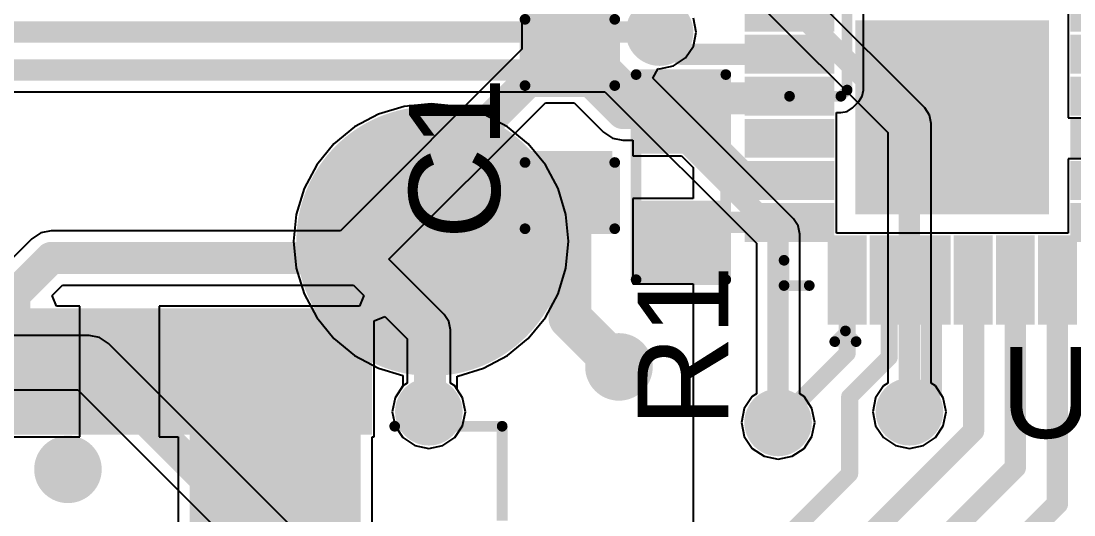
# Model space of a CAD drawing. Header units: millimetres. Extents: x -3 to 5381, y -54 to 5355.
# Drawn here: x 22.66 to 35.18, y -17.56 to -11.69 of the extents above; entities that cross this region are included whole.
import ezdxf

# ---------------------------------------------------------------- set-up
doc = ezdxf.new("R2010")
doc.units = ezdxf.units.MM
for name, color, linetype in [('BottomLayer', 5, 'Continuous'), ('BottomPaste', 16, 'Continuous'), ('BottomSolder', 6, 'Continuous'), ('TopLayer', 1, 'Continuous'), ('TopOverlay', 2, 'Continuous'), ('TopPaste', 8, 'Continuous'), ('TopSolder', 216, 'Continuous'), ('ViaHoleLayer', 16, 'Continuous')]:
    doc.layers.add(name, color=color, linetype=linetype)
doc.styles.add('Arial', font='arial.ttf', dxfattribs={"height": 0.2})

# ---------------------------------------------------------------- blocks, each defined once
blk = doc.blocks.new('3MM_SMD_PAD_B_4')
at = {"layer": 'BottomLayer'}
h = blk.add_hatch(color=5, dxfattribs=at)
edge = h.paths.add_edge_path()
edge.add_arc((0, 0), 1.49999954, 0, 360)
at = {"layer": 'BottomPaste'}
h = blk.add_hatch(color=16, dxfattribs=at)
edge = h.paths.add_edge_path()
edge.add_arc((0, 0), 1.49999954, 0, 360)
at = {"layer": 'BottomSolder'}
h = blk.add_hatch(color=6, dxfattribs=at)
edge = h.paths.add_edge_path()
edge.add_arc((0, 0), 1.60159954, 0, 360)
blk = doc.blocks.new('QFN_24_EP_4_4__13')
at = {"layer": 'TopLayer'}
for points in [[(-1.37999978, 2.36500289), (-1.1200003, 2.36500289), (-1.1200003, 1.50500207), (-1.37999978, 1.50500207)], [(-0.88000078, 2.36500289), (-0.6200013, 2.36500289), (-0.6200013, 1.50500207), (-0.88000078, 1.50500207)], [(-0.37999924, 2.36500289), (-0.11999976, 2.36500289), (-0.11999976, 1.50500207), (-0.37999924, 1.50500207)], [(0.11999976, 2.36500289), (0.37999924, 2.36500289), (0.37999924, 1.50500207), (0.11999976, 1.50500207)], [(0.6200013, 2.36500289), (0.88000078, 2.36500289), (0.88000078, 1.50500207), (0.6200013, 1.50500207)], [(1.1200003, 2.36500289), (1.37999978, 2.36500289), (1.37999978, 1.50500207), (1.1200003, 1.50500207)], [(-2.36500035, 1.38000232), (-1.50499953, 1.38000232), (-1.50499953, 1.12000284), (-2.36500035, 1.12000284)], [(1.50499953, 1.38000232), (2.36500035, 1.38000232), (2.36500035, 1.12000284), (1.50499953, 1.12000284)], [(-1.05000044, 1.05000298), (1.05000044, 1.05000298), (1.05000044, -1.0499979), (-1.05000044, -1.0499979)], [(-2.36500035, 0.8800033199999999), (-1.50499953, 0.8800033199999999), (-1.50499953, 0.62000384), (-2.36500035, 0.62000384)], [(1.50499953, 0.8800033199999999), (2.36500035, 0.8800033199999999), (2.36500035, 0.62000384), (1.50499953, 0.62000384)], [(-2.36500035, 0.38000178), (-1.50499953, 0.38000178), (-1.50499953, 0.1200023), (-2.36500035, 0.1200023)], [(1.50499953, 0.38000178), (2.36500035, 0.38000178), (2.36500035, 0.1200023), (1.50499953, 0.1200023)], [(-2.36500035, -0.11999722), (-1.50499953, -0.11999722), (-1.50499953, -0.3799967), (-2.36500035, -0.3799967)], [(1.50499953, -0.11999722), (2.36500035, -0.11999722), (2.36500035, -0.3799967), (1.50499953, -0.3799967)], [(-2.36500035, -0.61999876), (-1.50499953, -0.61999876), (-1.50499953, -0.8799982399999999), (-2.36500035, -0.8799982399999999)], [(1.50499953, -0.61999876), (2.36500035, -0.61999876), (2.36500035, -0.8799982399999999), (1.50499953, -0.8799982399999999)], [(-2.36500035, -1.11999776), (-1.50499953, -1.11999776), (-1.50499953, -1.37999724), (-2.36500035, -1.37999724)], [(1.50499953, -1.11999776), (2.36500035, -1.11999776), (2.36500035, -1.37999724), (1.50499953, -1.37999724)], [(-1.37999978, -1.50499699), (-1.1200003, -1.50499699), (-1.1200003, -2.36499781), (-1.37999978, -2.36499781)], [(-0.88000078, -1.50499699), (-0.6200013, -1.50499699), (-0.6200013, -2.36499781), (-0.88000078, -2.36499781)], [(-0.37999924, -1.50499699), (-0.11999976, -1.50499699), (-0.11999976, -2.36499781), (-0.37999924, -2.36499781)], [(0.11999976, -1.50499699), (0.37999924, -1.50499699), (0.37999924, -2.36499781), (0.11999976, -2.36499781)], [(0.6200013, -1.50499699), (0.88000078, -1.50499699), (0.88000078, -2.36499781), (0.6200013, -2.36499781)], [(1.1200003, -1.50499699), (1.37999978, -1.50499699), (1.37999978, -2.36499781), (1.1200003, -2.36499781)]]:
    blk.add_hatch(color=1, dxfattribs=at).paths.add_polyline_path(points)
at = {"layer": 'TopPaste'}
for points in [[(-1.37999978, 2.36500289), (-1.1200003, 2.36500289), (-1.1200003, 1.50500207), (-1.37999978, 1.50500207)], [(-0.88000078, 2.36500289), (-0.6200013, 2.36500289), (-0.6200013, 1.50500207), (-0.88000078, 1.50500207)], [(-0.37999924, 2.36500289), (-0.11999976, 2.36500289), (-0.11999976, 1.50500207), (-0.37999924, 1.50500207)], [(0.11999976, 2.36500289), (0.37999924, 2.36500289), (0.37999924, 1.50500207), (0.11999976, 1.50500207)], [(0.6200013, 2.36500289), (0.88000078, 2.36500289), (0.88000078, 1.50500207), (0.6200013, 1.50500207)], [(1.1200003, 2.36500289), (1.37999978, 2.36500289), (1.37999978, 1.50500207), (1.1200003, 1.50500207)], [(-2.36500035, 1.38000232), (-1.50499953, 1.38000232), (-1.50499953, 1.12000284), (-2.36500035, 1.12000284)], [(1.50499953, 1.38000232), (2.36500035, 1.38000232), (2.36500035, 1.12000284), (1.50499953, 1.12000284)], [(-2.36500035, 0.8800033199999999), (-1.50499953, 0.8800033199999999), (-1.50499953, 0.62000384), (-2.36500035, 0.62000384)], [(1.50499953, 0.8800033199999999), (2.36500035, 0.8800033199999999), (2.36500035, 0.62000384), (1.50499953, 0.62000384)], [(-0.6600012199999999, 0.6600037599999999), (0.6600012199999999, 0.6600037599999999), (0.6600012199999999, -0.65999868), (-0.6600012199999999, -0.65999868)], [(-2.36500035, 0.38000178), (-1.50499953, 0.38000178), (-1.50499953, 0.1200023), (-2.36500035, 0.1200023)], [(1.50499953, 0.38000178), (2.36500035, 0.38000178), (2.36500035, 0.1200023), (1.50499953, 0.1200023)], [(-2.36500035, -0.11999722), (-1.50499953, -0.11999722), (-1.50499953, -0.3799967), (-2.36500035, -0.3799967)], [(1.50499953, -0.11999722), (2.36500035, -0.11999722), (2.36500035, -0.3799967), (1.50499953, -0.3799967)], [(-2.36500035, -0.61999876), (-1.50499953, -0.61999876), (-1.50499953, -0.8799982399999999), (-2.36500035, -0.8799982399999999)], [(1.50499953, -0.61999876), (2.36500035, -0.61999876), (2.36500035, -0.8799982399999999), (1.50499953, -0.8799982399999999)], [(-2.36500035, -1.11999776), (-1.50499953, -1.11999776), (-1.50499953, -1.37999724), (-2.36500035, -1.37999724)], [(1.50499953, -1.11999776), (2.36500035, -1.11999776), (2.36500035, -1.37999724), (1.50499953, -1.37999724)], [(-1.37999978, -1.50499699), (-1.1200003, -1.50499699), (-1.1200003, -2.36499781), (-1.37999978, -2.36499781)], [(-0.88000078, -1.50499699), (-0.6200013, -1.50499699), (-0.6200013, -2.36499781), (-0.88000078, -2.36499781)], [(-0.37999924, -1.50499699), (-0.11999976, -1.50499699), (-0.11999976, -2.36499781), (-0.37999924, -2.36499781)], [(0.11999976, -1.50499699), (0.37999924, -1.50499699), (0.37999924, -2.36499781), (0.11999976, -2.36499781)], [(0.6200013, -1.50499699), (0.88000078, -1.50499699), (0.88000078, -2.36499781), (0.6200013, -2.36499781)], [(1.1200003, -1.50499699), (1.37999978, -1.50499699), (1.37999978, -2.36499781), (1.1200003, -2.36499781)]]:
    blk.add_hatch(color=8, dxfattribs=at).paths.add_polyline_path(points)
at = {"layer": 'TopSolder'}
for points in [[(-1.48159978, 2.46660289), (-1.0184003, 2.46660289), (-1.0184003, 1.40340207), (-1.48159978, 1.40340207)], [(-0.98160078, 2.46660289), (-0.5184013, 2.46660289), (-0.5184013, 1.40340207), (-0.98160078, 1.40340207)], [(-0.48159924, 2.46660289), (-0.01839976, 2.46660289), (-0.01839976, 1.40340207), (-0.48159924, 1.40340207)], [(0.01839976, 2.46660289), (0.48159924, 2.46660289), (0.48159924, 1.40340207), (0.01839976, 1.40340207)], [(0.5184013, 2.46660289), (0.98160078, 2.46660289), (0.98160078, 1.40340207), (0.5184013, 1.40340207)], [(1.0184003, 2.46660289), (1.48159978, 2.46660289), (1.48159978, 1.40340207), (1.0184003, 1.40340207)], [(-2.46660035, 1.48160232), (-1.40339953, 1.48160232), (-1.40339953, 1.01840284), (-2.46660035, 1.01840284)], [(1.40339953, 1.48160232), (2.46660035, 1.48160232), (2.46660035, 1.01840284), (1.40339953, 1.01840284)], [(-1.15160044, 1.15160298), (1.15160044, 1.15160298), (1.15160044, -1.1515979), (-1.15160044, -1.1515979)], [(-2.46660035, 0.98160332), (-1.40339953, 0.98160332), (-1.40339953, 0.51840384), (-2.46660035, 0.51840384)], [(1.40339953, 0.98160332), (2.46660035, 0.98160332), (2.46660035, 0.51840384), (1.40339953, 0.51840384)], [(-2.46660035, 0.48160178), (-1.40339953, 0.48160178), (-1.40339953, 0.0184023), (-2.46660035, 0.0184023)], [(1.40339953, 0.48160178), (2.46660035, 0.48160178), (2.46660035, 0.0184023), (1.40339953, 0.0184023)], [(-2.46660035, -0.01839722), (-1.40339953, -0.01839722), (-1.40339953, -0.4815967), (-2.46660035, -0.4815967)], [(1.40339953, -0.01839722), (2.46660035, -0.01839722), (2.46660035, -0.4815967), (1.40339953, -0.4815967)], [(-2.46660035, -0.51839876), (-1.40339953, -0.51839876), (-1.40339953, -0.98159824), (-2.46660035, -0.98159824)], [(1.40339953, -0.51839876), (2.46660035, -0.51839876), (2.46660035, -0.98159824), (1.40339953, -0.98159824)], [(-2.46660035, -1.01839776), (-1.40339953, -1.01839776), (-1.40339953, -1.48159724), (-2.46660035, -1.48159724)], [(1.40339953, -1.01839776), (2.46660035, -1.01839776), (2.46660035, -1.48159724), (1.40339953, -1.48159724)], [(-1.48159978, -1.40339699), (-1.0184003, -1.40339699), (-1.0184003, -2.46659781), (-1.48159978, -2.46659781)], [(-0.98160078, -1.40339699), (-0.5184013, -1.40339699), (-0.5184013, -2.46659781), (-0.98160078, -2.46659781)], [(-0.48159924, -1.40339699), (-0.01839976, -1.40339699), (-0.01839976, -2.46659781), (-0.48159924, -2.46659781)], [(0.01839976, -1.40339699), (0.48159924, -1.40339699), (0.48159924, -2.46659781), (0.01839976, -2.46659781)], [(0.5184013, -1.40339699), (0.98160078, -1.40339699), (0.98160078, -2.46659781), (0.5184013, -2.46659781)], [(1.0184003, -1.40339699), (1.48159978, -1.40339699), (1.48159978, -2.46659781), (1.0184003, -2.46659781)]]:
    blk.add_hatch(color=216, dxfattribs=at).paths.add_polyline_path(points)
at = {"layer": 'TopOverlay', "const_width": 0.127}
for points in [[(-2.00000108, 2.00000362), (-1.69999914, 2.00000362)], [(-2.00000108, 2.00000362), (-2.00000108, 1.70000168)], [(1.69999914, 2.00000362), (2.00000108, 2.00000362)], [(2.00000108, 2.00000362), (2.00000108, 1.70000168)], [(-2.667, 1.397), (-2.54, 1.27)], [(-2.667, 1.397), (-2.667, 1.143)], [(-2.54, 1.27), (-2.667, 1.143)], [(-2.00000108, -1.6999966), (-2.00000108, -1.99999854)], [(2.00000108, -1.6999966), (2.00000108, -1.99999854)], [(-2.00000108, -1.99999854), (-1.69999914, -1.99999854)], [(1.69999914, -1.99999854), (2.00000108, -1.99999854)]]:
    blk.add_lwpolyline(points, dxfattribs=at)
at = {"layer": 'TopOverlay', "const_width": 0.0635}
for points in [[(-2.03175108, 2.00000362, 1), (-1.96825108, 2.00000362, 1)], [(-2.03175108, 2.00000362, 1), (-1.96825108, 2.00000362, 1)], [(-1.73174914, 2.00000362, 1), (-1.66824914, 2.00000362, 1)], [(1.66824914, 2.00000362, 1), (1.73174914, 2.00000362, 1)], [(1.96825108, 2.00000362, 1), (2.03175108, 2.00000362, 1)], [(1.96825108, 2.00000362, 1), (2.03175108, 2.00000362, 1)], [(-2.03175108, 1.70000168, 1), (-1.96825108, 1.70000168, 1)], [(1.96825108, 1.70000168, 1), (2.03175108, 1.70000168, 1)], [(-2.69875, 1.397, 1), (-2.63525, 1.397, 1)], [(-2.69875, 1.397, 1), (-2.63525, 1.397, 1)], [(-2.57175, 1.27, 1), (-2.50825, 1.27, 1)], [(-2.57175, 1.27, 1), (-2.50825, 1.27, 1)], [(-2.69875, 1.143, 1), (-2.63525, 1.143, 1)], [(-2.69875, 1.143, 1), (-2.63525, 1.143, 1)], [(-2.03175108, -1.6999966, 1), (-1.96825108, -1.6999966, 1)], [(1.96825108, -1.6999966, 1), (2.03175108, -1.6999966, 1)], [(-2.03175108, -1.99999854, 1), (-1.96825108, -1.99999854, 1)], [(-2.03175108, -1.99999854, 1), (-1.96825108, -1.99999854, 1)], [(-1.73174914, -1.99999854, 1), (-1.66824914, -1.99999854, 1)], [(1.66824914, -1.99999854, 1), (1.73174914, -1.99999854, 1)], [(1.96825108, -1.99999854, 1), (2.03175108, -1.99999854, 1)], [(1.96825108, -1.99999854, 1), (2.03175108, -1.99999854, 1)]]:
    blk.add_lwpolyline(points, format="xyb", close=True, dxfattribs=at)
blk = doc.blocks.new('R___0603_26')
at = {"layer": 'TopLayer'}
for points in [[(-0.3809999999999999, 0.4445), (-0.3809999999999999, -0.4445), (-1.143, -0.4445), (-1.143, 0.4445)], [(1.143, 0.4445), (1.143, -0.4445), (0.3809999999999999, -0.4445), (0.3809999999999999, 0.4445)]]:
    blk.add_hatch(color=1, dxfattribs=at).paths.add_polyline_path(points)
at = {"layer": 'TopPaste'}
for points in [[(-0.3809999999999999, 0.4445), (-0.3809999999999999, -0.4445), (-1.143, -0.4445), (-1.143, 0.4445)], [(1.143, 0.4445), (1.143, -0.4445), (0.3809999999999999, -0.4445), (0.3809999999999999, 0.4445)]]:
    blk.add_hatch(color=8, dxfattribs=at).paths.add_polyline_path(points)
at = {"layer": 'TopSolder'}
for points in [[(-0.2794, 0.5460999999999999), (-0.2794, -0.5460999999999999), (-1.2446, -0.5460999999999999), (-1.2446, 0.5460999999999999)], [(1.2446, 0.5460999999999999), (1.2446, -0.5460999999999999), (0.2794, -0.5460999999999999), (0.2794, 0.5460999999999999)]]:
    blk.add_hatch(color=216, dxfattribs=at).paths.add_polyline_path(points)
at = {"layer": 'TopOverlay', "const_width": 0.127}
for points in [[(-1.2192, -0.5334), (-1.2192, 0.5334)], [(1.2192, 0.5334), (-1.2192, 0.5334)], [(1.2192, -0.5334), (1.2192, 0.5334)], [(1.2192, -0.5334), (-1.2192, -0.5334)]]:
    blk.add_lwpolyline(points, dxfattribs=at)
at = {"layer": 'TopOverlay', "const_width": 0.0635}
for points in [[(-1.25095, 0.5334, 1), (-1.18745, 0.5334, 1)], [(-1.25095, 0.5334, 1), (-1.18745, 0.5334, 1)], [(1.18745, 0.5334, 1), (1.25095, 0.5334, 1)], [(1.18745, 0.5334, 1), (1.25095, 0.5334, 1)], [(-1.25095, -0.5334, 1), (-1.18745, -0.5334, 1)], [(-1.25095, -0.5334, 1), (-1.18745, -0.5334, 1)], [(1.18745, -0.5334, 1), (1.25095, -0.5334, 1)], [(1.18745, -0.5334, 1), (1.25095, -0.5334, 1)]]:
    blk.add_lwpolyline(points, format="xyb", close=True, dxfattribs=at)
blk = doc.blocks.new('FH12_30S_0_5SH_55__49')
at = {"layer": 'TopLayer'}
for points in [[(3.10000142, 0.97500059), (3.10000142, 2.27500053), (3.40000082, 2.27500053), (3.40000082, 0.97500059)], [(3.60000042, 0.97500059), (3.60000042, 2.27500053), (3.89999982, 2.27500053), (3.89999982, 0.97500059)], [(4.099999420000001, 0.97500059), (4.099999420000001, 2.27500053), (4.39999882, 2.27500053), (4.39999882, 0.97500059)], [(4.60000096, 0.97500059), (4.60000096, 2.27500053), (4.90000036, 2.27500053), (4.90000036, 0.97500059)], [(5.09999996, 0.97500059), (5.09999996, 2.27500053), (5.39999936, 2.27500053), (5.39999936, 0.97500059)], [(5.600001499999999, 0.97500059), (5.600001499999999, 2.27500053), (5.900000899999999, 2.27500053), (5.900000899999999, 0.97500059)], [(6.100000499999999, 0.97500059), (6.100000499999999, 2.27500053), (6.399999899999999, 2.27500053), (6.399999899999999, 0.97500059)], [(6.599999499999999, 0.97500059), (6.599999499999999, 2.27500053), (6.899998899999999, 2.27500053), (6.899998899999999, 0.97500059)], [(7.10000104, 0.97500059), (7.10000104, 2.27500053), (7.400000439999999, 2.27500053), (7.400000439999999, 0.97500059)]]:
    blk.add_hatch(color=1, dxfattribs=at).paths.add_polyline_path(points)
at = {"layer": 'TopSolder'}
for points in [[(2.99840142, 0.87340059), (2.99840142, 2.37660053), (3.50160082, 2.37660053), (3.50160082, 0.87340059)], [(3.49840042, 0.87340059), (3.49840042, 2.37660053), (4.00159982, 2.37660053), (4.00159982, 0.87340059)], [(3.99839942, 0.87340059), (3.99839942, 2.37660053), (4.50159882, 2.37660053), (4.50159882, 0.87340059)], [(4.49840096, 0.87340059), (4.49840096, 2.37660053), (5.001600359999999, 2.37660053), (5.001600359999999, 0.87340059)], [(4.99839996, 0.87340059), (4.99839996, 2.37660053), (5.501599359999999, 2.37660053), (5.501599359999999, 0.87340059)], [(5.4984015, 0.87340059), (5.4984015, 2.37660053), (6.0016009, 2.37660053), (6.0016009, 0.87340059)], [(5.9984005, 0.87340059), (5.9984005, 2.37660053), (6.5015999, 2.37660053), (6.5015999, 0.87340059)], [(6.498399499999999, 0.87340059), (6.498399499999999, 2.37660053), (7.001598899999999, 2.37660053), (7.001598899999999, 0.87340059)], [(6.998401039999999, 0.87340059), (6.998401039999999, 2.37660053), (7.50160044, 2.37660053), (7.50160044, 0.87340059)]]:
    blk.add_hatch(color=216, dxfattribs=at).paths.add_polyline_path(points)
at = {"layer": 'TopOverlay', "const_width": 0.127}
for points in [[(7.772001219999999, 0.9749993199999999), (9.049999679999999, 0.9749993199999999)], [(9.049999679999999, -0.14799818), (9.049999679999999, 0.9749993199999999)]]:
    blk.add_lwpolyline(points, dxfattribs=at)
at = {"layer": 'TopOverlay', "const_width": 0.0635}
for points in [[(7.74025122, 0.9749993199999999, 1), (7.80375122, 0.9749993199999999, 1)], [(9.01824968, 0.9749993199999999, 1), (9.08174968, 0.9749993199999999, 1)], [(9.01824968, 0.9749993199999999, 1), (9.08174968, 0.9749993199999999, 1)]]:
    blk.add_lwpolyline(points, format="xyb", close=True, dxfattribs=at)
blk = doc.blocks.new('C___0603_51')
at = {"layer": 'TopLayer'}
for points in [[(-0.3809999999999999, 0.4445), (-0.3809999999999999, -0.4445), (-1.143, -0.4445), (-1.143, 0.4445)], [(1.143, 0.4445), (1.143, -0.4445), (0.3809999999999999, -0.4445), (0.3809999999999999, 0.4445)]]:
    blk.add_hatch(color=1, dxfattribs=at).paths.add_polyline_path(points)
at = {"layer": 'TopPaste'}
for points in [[(-0.3809999999999999, 0.4445), (-0.3809999999999999, -0.4445), (-1.143, -0.4445), (-1.143, 0.4445)], [(1.143, 0.4445), (1.143, -0.4445), (0.3809999999999999, -0.4445), (0.3809999999999999, 0.4445)]]:
    blk.add_hatch(color=8, dxfattribs=at).paths.add_polyline_path(points)
at = {"layer": 'TopSolder'}
for points in [[(-0.3210001199999999, 0.50449988), (-0.3210001199999999, -0.50449988), (-1.20299988, -0.50449988), (-1.20299988, 0.50449988)], [(1.20299988, 0.50449988), (1.20299988, -0.50449988), (0.3210001199999999, -0.50449988), (0.3210001199999999, 0.50449988)]]:
    blk.add_hatch(color=216, dxfattribs=at).paths.add_polyline_path(points)
at = {"layer": 'TopOverlay', "const_width": 0.127}
for points in [[(-1.2446, 0.5334), (-1.2446, -0.5334)], [(-1.2446, 0.5334), (-0.4571999999999999, 0.5334)], [(0.4571999999999999, 0.5334), (1.2446, 0.5334)], [(1.2446, 0.5334), (1.2446, -0.5334)], [(-1.2446, -0.5334), (-0.4571999999999999, -0.5334)], [(0.4571999999999999, -0.5334), (1.2446, -0.5334)]]:
    blk.add_lwpolyline(points, dxfattribs=at)
at = {"layer": 'TopOverlay', "const_width": 0.0635}
for points in [[(-1.27635, 0.5334, 1), (-1.21285, 0.5334, 1)], [(-1.27635, 0.5334, 1), (-1.21285, 0.5334, 1)], [(-0.4889499999999999, 0.5334, 1), (-0.42545, 0.5334, 1)], [(0.42545, 0.5334, 1), (0.4889499999999999, 0.5334, 1)], [(1.21285, 0.5334, 1), (1.27635, 0.5334, 1)], [(1.21285, 0.5334, 1), (1.27635, 0.5334, 1)], [(-1.27635, -0.5334, 1), (-1.21285, -0.5334, 1)], [(-1.27635, -0.5334, 1), (-1.21285, -0.5334, 1)], [(-0.4889499999999999, -0.5334, 1), (-0.42545, -0.5334, 1)], [(0.42545, -0.5334, 1), (0.4889499999999999, -0.5334, 1)], [(1.21285, -0.5334, 1), (1.27635, -0.5334, 1)], [(1.21285, -0.5334, 1), (1.27635, -0.5334, 1)]]:
    blk.add_lwpolyline(points, format="xyb", close=True, dxfattribs=at)

msp = doc.modelspace()

# ---------------------------------------------------------------- hatches: boundary and pattern name
at = {"layer": 'BottomLayer'}
h = msp.add_hatch(color=5, dxfattribs=at)
edge = h.paths.add_edge_path()
edge.add_arc((30.2514, -11.81814502), 0.2999994, 0, 360)
h = msp.add_hatch(color=5, dxfattribs=at)
edge = h.paths.add_edge_path()
edge.add_arc((29.7688, -15.7988), 0.2999994, 0, 360)
h = msp.add_hatch(color=5, dxfattribs=at)
edge = h.paths.add_edge_path()
edge.add_arc((27.5082, -16.3322), 0.2999994, 0, 360)
h = msp.add_hatch(color=5, dxfattribs=at)
edge = h.paths.add_edge_path()
edge.add_arc((33.2232, -16.3322), 0.2999994, 0, 360)
h = msp.add_hatch(color=5, dxfattribs=at)
edge = h.paths.add_edge_path()
edge.add_arc((31.661354, -16.4592), 0.2999994, 0, 360)
h = msp.add_hatch(color=5, dxfattribs=at)
edge = h.paths.add_edge_path()
edge.add_arc((23.21687, -17.01673), 0.2999994, 0, 360)
at = {"layer": 'BottomSolder'}
h = msp.add_hatch(color=6, dxfattribs=at)
edge = h.paths.add_edge_path()
edge.add_arc((30.2514, -11.81814502), 0.4015993999999999, 0, 360)
h = msp.add_hatch(color=6, dxfattribs=at)
edge = h.paths.add_edge_path()
edge.add_arc((29.7688, -15.7988), 0.4015993999999999, 0, 360)
h = msp.add_hatch(color=6, dxfattribs=at)
edge = h.paths.add_edge_path()
edge.add_arc((27.5082, -16.3322), 0.4015993999999999, 0, 360)
h = msp.add_hatch(color=6, dxfattribs=at)
edge = h.paths.add_edge_path()
edge.add_arc((33.2232, -16.3322), 0.4015993999999999, 0, 360)
h = msp.add_hatch(color=6, dxfattribs=at)
edge = h.paths.add_edge_path()
edge.add_arc((31.661354, -16.4592), 0.4015993999999999, 0, 360)
h = msp.add_hatch(color=6, dxfattribs=at)
edge = h.paths.add_edge_path()
edge.add_arc((23.21687, -17.01673), 0.4015993999999999, 0, 360)
at = {"layer": 'TopLayer'}
h = msp.add_hatch(color=1, dxfattribs=at)
edge = h.paths.add_edge_path()
edge.add_arc((30.2514, -11.81814502), 0.2999994, 0, 360)
h = msp.add_hatch(color=1, dxfattribs=at)
edge = h.paths.add_edge_path()
edge.add_arc((29.7688, -15.7988), 0.2999994, 0, 360)
h = msp.add_hatch(color=1, dxfattribs=at)
edge = h.paths.add_edge_path()
edge.add_arc((27.5082, -16.3322), 0.2999994, 0, 360)
h = msp.add_hatch(color=1, dxfattribs=at)
edge = h.paths.add_edge_path()
edge.add_arc((33.2232, -16.3322), 0.2999994, 0, 360)
h = msp.add_hatch(color=1, dxfattribs=at)
edge = h.paths.add_edge_path()
edge.add_arc((31.661354, -16.4592), 0.2999994, 0, 360)
h = msp.add_hatch(color=1, dxfattribs=at)
edge = h.paths.add_edge_path()
edge.add_arc((23.21687, -17.01673), 0.2999994, 0, 360)
at = {"layer": 'TopSolder'}
h = msp.add_hatch(color=216, dxfattribs=at)
edge = h.paths.add_edge_path()
edge.add_arc((30.2514, -11.81814502), 0.4015993999999999, 0, 360)
h = msp.add_hatch(color=216, dxfattribs=at)
edge = h.paths.add_edge_path()
edge.add_arc((29.7688, -15.7988), 0.4015993999999999, 0, 360)
h = msp.add_hatch(color=216, dxfattribs=at)
edge = h.paths.add_edge_path()
edge.add_arc((27.5082, -16.3322), 0.4015993999999999, 0, 360)
h = msp.add_hatch(color=216, dxfattribs=at)
edge = h.paths.add_edge_path()
edge.add_arc((33.2232, -16.3322), 0.4015993999999999, 0, 360)
h = msp.add_hatch(color=216, dxfattribs=at)
edge = h.paths.add_edge_path()
edge.add_arc((31.661354, -16.4592), 0.4015993999999999, 0, 360)
h = msp.add_hatch(color=216, dxfattribs=at)
edge = h.paths.add_edge_path()
edge.add_arc((23.21687, -17.01673), 0.4015993999999999, 0, 360)
at = {"layer": 'ViaHoleLayer'}
h = msp.add_hatch(color=16, dxfattribs=at)
edge = h.paths.add_edge_path()
edge.add_arc((30.2514, -11.81814502), 0.1499997, 0, 360)
h = msp.add_hatch(color=16, dxfattribs=at)
edge = h.paths.add_edge_path()
edge.add_arc((29.7688, -15.7988), 0.1499997, 0, 360)
h = msp.add_hatch(color=16, dxfattribs=at)
edge = h.paths.add_edge_path()
edge.add_arc((27.5082, -16.3322), 0.1499997, 0, 360)
h = msp.add_hatch(color=16, dxfattribs=at)
edge = h.paths.add_edge_path()
edge.add_arc((33.2232, -16.3322), 0.1499997, 0, 360)
h = msp.add_hatch(color=16, dxfattribs=at)
edge = h.paths.add_edge_path()
edge.add_arc((31.661354, -16.4592), 0.1499997, 0, 360)
h = msp.add_hatch(color=16, dxfattribs=at)
edge = h.paths.add_edge_path()
edge.add_arc((23.21687, -17.01673), 0.1499997, 0, 360)

# ---------------------------------------------------------------- linework, layer by layer
at = {"layer": 'BottomLayer'}
for p, q in [((33.40632384, -12.72007362), (31.77808986, -11.09183964)), ((31.33599016, -11.3822353), (32.96422414, -13.01046928)), ((30.68676362, -11.81814502), (30.65362424, -11.6515388)), ((30.65362424, -11.98475124), (30.68676362, -11.81814502)), ((30.559248, -12.12599302), (30.65362424, -11.98475124)), ((30.41800622, -12.22036926), (30.559248, -12.12599302)), ((30.17257872, -12.36731842), (30.23514146, -12.25027522)), ((30.23514146, -12.25027522), (30.2514, -12.25350864)), ((30.2514, -12.25350864), (30.41800622, -12.22036926)), ((31.84447784, -14.03921754), (30.17257872, -12.36731842)), ((18.1864, -12.52717586), (29.5999408, -12.52717586)), ((29.5999408, -12.52717586), (31.40237814, -14.3296132)), ((27.21541419999999, -12.70106172), (26.90872444, -12.7940943)), ((27.534362, -12.669647), (27.21541419999999, -12.70106172)), ((27.8533098, -12.70106172), (27.534362, -12.669647)), ((28.15999956, -12.7940943), (27.8533098, -12.70106172)), ((33.46246291999999, -12.80409174), (33.40632384, -12.72007362)), ((26.90872444, -12.7940943), (26.62607578, -12.9451735)), ((28.44264822, -12.9451735), (28.15999956, -12.7940943)), ((33.48217586, -12.90319746), (33.46246291999999, -12.80409174)), ((26.62607578, -12.9451735), (26.37833434, -13.14849034)), ((28.69038966, -13.14849034), (28.44264822, -12.9451735)), ((32.96422414, -13.01046928), (32.96422414, -15.99169522)), ((33.48217586, -15.99169522), (33.48217586, -12.90319746)), ((26.37833434, -13.14849034), (26.1750175, -13.39623178)), ((28.8937065, -13.39623178), (28.69038966, -13.14849034)), ((26.1750175, -13.39623178), (26.0239383, -13.67888044)), ((29.0447857, -13.67888044), (28.8937065, -13.39623178)), ((26.0239383, -13.67888044), (25.93090572, -13.9855702)), ((29.13781828, -13.9855702), (29.0447857, -13.67888044)), ((25.93090572, -13.9855702), (25.899491, -14.304518)), ((29.169233, -14.304518), (29.13781828, -13.9855702)), ((31.90061692, -14.12323566), (31.84447784, -14.03921754)), ((31.92032986, -14.22234138), (31.90061692, -14.12323566)), ((31.92032986, -16.11869522), (31.92032986, -14.22234138)), ((25.899491, -14.304518), (25.93090572, -14.6234658)), ((29.13781828, -14.6234658), (29.169233, -14.304518)), ((31.40237814, -14.3296132), (31.40237814, -16.11869522)), ((25.93090572, -14.6234658), (26.0239383, -14.93015556)), ((29.0447857, -14.93015556), (29.13781828, -14.6234658)), ((26.0239383, -14.93015556), (26.1750175, -15.21280422)), ((28.8937065, -15.21280422), (29.0447857, -14.93015556)), ((26.1750175, -15.21280422), (26.37833434, -15.46054566)), ((28.69038966, -15.46054566), (28.8937065, -15.21280422)), ((23.46960254, -15.42427954), (7.9502, -15.42427954)), ((23.59348596, -15.44892008), (23.46960254, -15.42427954)), ((23.69850734, -15.5190952), (23.59348596, -15.44892008)), ((26.06749168, -17.88807954), (23.69850734, -15.5190952)), ((26.37833434, -15.46054566), (26.62607578, -15.6638625)), ((28.44264822, -15.6638625), (28.69038966, -15.46054566)), ((26.62607578, -15.6638625), (26.90872444, -15.8149417)), ((28.15999956, -15.8149417), (28.44264822, -15.6638625)), ((26.90872444, -15.8149417), (27.19756054, -15.902559)), ((27.8533098, -15.90797428), (28.15999956, -15.8149417)), ((27.19756054, -15.902559), (27.19756054, -16.0285303)), ((27.84500146, -15.90879216), (27.8533098, -15.90797428)), ((27.84500146, -16.0676844), (27.84500146, -15.90879216)), ((32.915352, -16.024352), (32.82097576, -16.16559378)), ((32.96422414, -15.99169522), (32.915352, -16.024352)), ((33.531048, -16.024352), (33.48217586, -15.99169522)), ((33.62542424, -16.16559378), (33.531048, -16.024352)), ((8.08428914, -16.07172046), (23.3355134, -16.07172046)), ((23.3355134, -16.07172046), (25.70449774, -18.4407048)), ((27.19756054, -16.0285303), (27.10597576, -16.16559378)), ((27.91042424, -16.16559378), (27.84500146, -16.0676844)), ((31.40237814, -16.11869522), (31.353506, -16.151352)), ((31.969202, -16.151352), (31.92032986, -16.11869522)), ((27.10597576, -16.16559378), (27.07283638, -16.3322)), ((27.94356362, -16.3322), (27.91042424, -16.16559378)), ((31.353506, -16.151352), (31.25912976, -16.29259378)), ((32.06357824, -16.29259378), (31.969202, -16.151352)), ((32.82097576, -16.16559378), (32.78783637999999, -16.3322)), ((33.65856362, -16.3322), (33.62542424, -16.16559378)), ((27.07283638, -16.3322), (27.10597576, -16.49880622)), ((27.91042424, -16.49880622), (27.94356362, -16.3322)), ((31.25912976, -16.29259378), (31.22599038, -16.4592)), ((32.09671761999999, -16.4592), (32.06357824, -16.29259378)), ((32.78783637999999, -16.3322), (32.82097576, -16.49880622)), ((33.62542424, -16.49880622), (33.65856362, -16.3322)), ((27.10597576, -16.49880622), (27.200352, -16.640048)), ((27.816048, -16.640048), (27.91042424, -16.49880622)), ((31.22599038, -16.4592), (31.25912976, -16.62580622)), ((32.06357824, -16.62580622), (32.09671761999999, -16.4592)), ((32.82097576, -16.49880622), (32.915352, -16.640048)), ((33.531048, -16.640048), (33.62542424, -16.49880622)), ((27.200352, -16.640048), (27.34159378, -16.73442424)), ((27.67480622, -16.73442424), (27.816048, -16.640048)), ((31.25912976, -16.62580622), (31.353506, -16.767048)), ((31.969202, -16.767048), (32.06357824, -16.62580622)), ((32.915352, -16.640048), (33.05659377999999, -16.73442424)), ((33.38980622, -16.73442424), (33.531048, -16.640048)), ((27.34159378, -16.73442424), (27.5082, -16.76756362)), ((27.5082, -16.76756362), (27.67480622, -16.73442424)), ((31.353506, -16.767048), (31.49474778, -16.86142424)), ((31.82796022, -16.86142424), (31.969202, -16.767048)), ((33.05659377999999, -16.73442424), (33.2232, -16.76756362)), ((33.2232, -16.76756362), (33.38980622, -16.73442424)), ((31.49474778, -16.86142424), (31.661354, -16.89456362)), ((31.661354, -16.89456362), (31.82796022, -16.86142424))]:
    msp.add_line(p, q, dxfattribs=at)
for points, const_width in [([(31.519114, -11.19911146), (33.2232, -12.90319746)], 0.254), ([(20.90661046, -11.81814502), (30.2514, -11.81814502)], 0.254), ([(18.1864, -12.2682), (29.70721262, -12.2682)], 0.254), ([(29.70721262, -12.2682), (31.661354, -14.22234138)], 0.254), ([(33.2232, -16.3322), (33.2232, -12.90319746)], 0.254), ([(27.521281, -14.317599), (27.534362, -14.304518)], 0.3809999999999999), ([(27.521281, -16.319119), (27.521281, -14.317599)], 0.3809999999999999), ([(31.661354, -16.4592), (31.661354, -14.22234138)], 0.254), ([(7.9502, -15.748), (23.46960254, -15.748)], 0.3809999999999999), ([(23.46960254, -15.748), (25.93340254, -18.2118)], 0.3809999999999999), ([(27.5082, -16.3322), (27.521281, -16.319119)], 0.3809999999999999)]:
    msp.add_lwpolyline(points, dxfattribs=dict(at, const_width=const_width))
for points, const_width in [([(30.1879, -11.81814502, 1), (30.3149, -11.81814502, 1)], 0.127), ([(29.64371262, -12.2682, 1), (29.77071262, -12.2682, 1)], 0.127), ([(29.64371262, -12.2682, 1), (29.77071262, -12.2682, 1)], 0.127), ([(33.1597, -12.90319746, 1), (33.2867, -12.90319746, 1)], 0.127), ([(33.1597, -12.90319746, 1), (33.2867, -12.90319746, 1)], 0.127), ([(27.426031, -14.317599, 1), (27.61653099999999, -14.317599, 1)], 0.1905), ([(27.426031, -14.317599, 1), (27.61653099999999, -14.317599, 1)], 0.1905), ([(27.43911199999999, -14.304518, 1), (27.629612, -14.304518, 1)], 0.1905), ([(31.597854, -14.22234138, 1), (31.724854, -14.22234138, 1)], 0.127), ([(31.597854, -14.22234138, 1), (31.724854, -14.22234138, 1)], 0.127), ([(23.37435254, -15.748, 1), (23.56485254, -15.748, 1)], 0.1905), ([(23.37435254, -15.748, 1), (23.56485254, -15.748, 1)], 0.1905), ([(27.41295, -16.3322, 1), (27.60345, -16.3322, 1)], 0.1905), ([(27.426031, -16.319119, 1), (27.61653099999999, -16.319119, 1)], 0.1905), ([(27.426031, -16.319119, 1), (27.61653099999999, -16.319119, 1)], 0.1905), ([(33.1597, -16.3322, 1), (33.2867, -16.3322, 1)], 0.127), ([(31.597854, -16.4592, 1), (31.724854, -16.4592, 1)], 0.127)]:
    msp.add_lwpolyline(points, format="xyb", close=True, dxfattribs=dict(at, const_width=const_width))
at = {"layer": 'TopLayer'}
for p, q in [((32.67644468, -12.5069219), (32.67644468, -11.4533172)), ((35.10996025999999, -11.4533172), (35.10996025999999, -12.83831824)), ((28.613862, -11.641328), (28.613862, -12.0217184)), ((28.613862, -12.0217184), (26.45590086, -14.17967954)), ((32.66165934, -12.58125246), (32.67644468, -12.5069219)), ((32.5451597, -12.71866138), (32.6195563, -12.64426478)), ((32.6195563, -12.64426478), (32.66165934, -12.58125246)), ((27.03376864, -14.51743096), (28.8938716, -12.657328)), ((28.8938716, -12.657328), (29.2355524, -12.657328)), ((29.2355524, -12.657328), (29.4591486, -12.8809242)), ((32.40781681999999, -12.77554976), (32.48214737999999, -12.76076442)), ((32.48214737999999, -12.76076442), (32.5451597, -12.71866138)), ((29.4591486, -12.8809242), (29.46083262, -12.8834515)), ((29.46083262, -12.8834515), (29.47518362, -12.89780504)), ((32.35395866, -14.2093188), (32.35395866, -12.77554976)), ((32.35395866, -12.77554976), (32.40781681999999, -12.77554976)), ((35.10996025999999, -12.83831824), (35.65702546, -12.83831824)), ((29.47518362, -12.89780504), (29.47519886, -12.8978152)), ((29.47519886, -12.8978152), (29.58681662, -13.00942788)), ((29.58681662, -13.00942788), (29.69183292, -13.07959792)), ((29.69183292, -13.07959792), (29.81571634, -13.10423846)), ((29.81571634, -13.10423846), (29.934662, -13.10423846)), ((29.934662, -13.10423846), (29.934662, -13.288518)), ((29.934662, -13.288518), (30.51218688, -13.288518)), ((30.51218688, -13.288518), (30.6516532, -13.42798432)), ((35.65702546, -13.3243193), (35.10996025999999, -13.3243193)), ((35.10996025999999, -13.3243193), (35.10996025999999, -14.2093188)), ((30.6516532, -13.42798432), (30.6516532, -13.796518)), ((30.6516532, -13.796518), (29.934662, -13.796518)), ((29.934662, -13.796518), (29.934662, -14.812518)), ((22.89299714, -14.20432008), (22.78797576, -14.2744952)), ((23.01688056, -14.17967954), (22.89299714, -14.20432008)), ((26.45590086, -14.17967954), (23.01688056, -14.17967954)), ((35.10996025999999, -14.2093188), (32.35395866, -14.2093188)), ((22.78797576, -14.2744952), (22.35125832, -14.71121264)), ((27.69089966, -15.17456198), (27.03376864, -14.51743096)), ((23.02757142, -14.95051874), (23.1509697, -14.82712046)), ((23.1509697, -14.82712046), (26.61096278, -14.82712046)), ((26.61096278, -14.82712046), (26.73436106, -14.95051874)), ((29.934662, -14.812518), (30.6516532, -14.812518)), ((30.6516532, -14.812518), (30.6516532, -17.82116324)), ((23.08017736, -15.07751874), (23.02757142, -14.95051874)), ((26.73436106, -14.95051874), (26.68175512, -15.07751874)), ((23.35716182, -15.07751874), (23.08017736, -15.07751874)), ((23.35716182, -16.63151614), (23.35716182, -15.07751874)), ((26.68175512, -15.07751874), (24.30316196, -15.07751874)), ((24.30316196, -15.07751874), (24.30316196, -16.63151614)), ((26.85716244, -15.25292606), (26.98416244, -15.20032012)), ((26.85716244, -16.63151614), (26.85716244, -15.25292606)), ((26.98416244, -15.20032012), (27.24879996, -15.46495764)), ((27.74703874, -15.2585801), (27.69089966, -15.17456198)), ((27.76675168, -15.35768582), (27.74703874, -15.2585801)), ((27.76675168, -15.99141328), (27.76675168, -15.35768582)), ((27.24879996, -15.46495764), (27.24879996, -15.9919797)), ((27.200352, -16.024352), (27.10597576, -16.16559378)), ((27.24879996, -15.9919797), (27.200352, -16.024352)), ((27.816048, -16.024352), (27.76675168, -15.99141328)), ((27.91042424, -16.16559378), (27.816048, -16.024352)), ((27.10597576, -16.16559378), (27.07283638, -16.3322)), ((27.94356362, -16.3322), (27.91042424, -16.16559378)), ((27.07283638, -16.3322), (27.10597576, -16.49880622)), ((27.91042424, -16.49880622), (27.94356362, -16.3322)), ((27.10597576, -16.49880622), (27.200352, -16.640048)), ((27.816048, -16.640048), (27.91042424, -16.49880622)), ((21.80316188, -16.63151614), (23.35716182, -16.63151614)), ((24.30316196, -16.63151614), (24.52737792, -16.63151614)), ((24.52737792, -16.63151614), (24.52737792, -20.1964798)), ((26.83310356, -19.7189471), (26.83310356, -16.63151614)), ((26.83310356, -16.63151614), (26.85716244, -16.63151614)), ((27.200352, -16.640048), (27.34159378, -16.73442424)), ((27.67480622, -16.73442424), (27.816048, -16.640048)), ((27.34159378, -16.73442424), (27.5082, -16.76756362)), ((27.5082, -16.76756362), (27.67480622, -16.73442424))]:
    msp.add_line(p, q, dxfattribs=at)
for points, const_width in [([(32.48221341999999, -12.5069219), (32.48221341999999, -10.89631806)], 0.127), ([(30.2514, -11.81814502), (30.51457194, -12.08131696)], 0.254), ([(28.931362, -12.238228), (29.185362, -11.984228)], 0.3809999999999999), ([(29.185362, -12.149328), (29.689552, -12.653518)], 0.3809999999999999), ([(29.185362, -12.149328), (29.248862, -12.149328)], 0.3809999999999999), ([(30.51457194, -12.08131696), (31.79695952, -12.08131696)], 0.254), ([(26.58999, -14.5034), (28.855162, -12.238228)], 0.3809999999999999), ([(28.855162, -12.238228), (28.931362, -12.238228)], 0.3809999999999999), ([(29.689552, -12.653518), (29.68976028, -12.65456448)], 0.3809999999999999), ([(29.68976028, -12.65456448), (29.70411128, -12.66891802)], 0.3809999999999999), ([(29.70412652, -12.66893326), (29.81571634, -12.780518)], 0.3809999999999999), ([(30.78984952, -12.60494304), (31.79695952, -12.60494304)], 0.3809999999999999), ([(31.79695952, -12.5813185), (32.40781681999999, -12.5813185)], 0.127), ([(32.40781681999999, -12.5813185), (32.48221341999999, -12.5069219)], 0.127), ([(29.81571634, -12.780518), (30.506162, -12.780518)], 0.3809999999999999), ([(30.53813552, -12.85665704), (31.26279752, -13.58131904)], 0.3809999999999999), ([(31.26279752, -13.58131904), (31.79695952, -13.58131904)], 0.3809999999999999), ([(29.185362, -15.215362), (29.185362, -13.673328)], 0.508), ([(30.506162, -14.304518), (30.72936195999999, -14.08131804)], 0.254), ([(30.72936195999999, -14.08131804), (31.79695952, -14.08131804)], 0.254), ([(22.58016312, -14.94011744), (23.01688056, -14.5034)], 0.3809999999999999), ([(23.01688056, -14.5034), (26.58999, -14.5034)], 0.3809999999999999), ([(26.58999, -14.5034), (26.65349, -14.5034)], 0.3809999999999999), ([(26.65349, -14.5034), (27.50777582, -15.35768582)], 0.254), ([(33.48195996, -16.07344004), (33.48195996, -14.76631794)], 0.254), ([(34.4815795, -16.99575214), (34.4815795, -14.76631794)], 0.254), ([(34.98195949999999, -17.42670378), (34.98195949999999, -14.76631794)], 0.254), ([(22.58016312, -15.85451744), (22.58016312, -14.94011744)], 0.3809999999999999), ([(32.48195942, -15.63859458), (32.48195942, -14.76631794)], 0.2032), ([(32.98195842, -15.68444158), (32.98195842, -14.76631794)], 0.2032), ([(33.9852, -16.5608), (33.9852, -14.859)], 0.254), ([(33.9817075, -14.859), (33.9817075, -14.76631794)], 0.2032), ([(29.185362, -15.215362), (29.7688, -15.7988)], 0.508), ([(27.50777582, -16.33262418), (27.50777582, -15.35768582)], 0.254), ([(25.68024074, -20.1964798), (25.68024074, -16.45446544)], 2.032), ([(31.661354, -16.4592), (32.48195942, -15.63859458)], 0.2032), ([(32.512, -16.1544), (32.98195842, -15.68444158)], 0.2032), ([(22.08029112, -15.85451744), (22.58016312, -15.85451744)], 0.254), ([(22.58016312, -15.85451744), (23.08028912, -15.85451744)], 0.254), ([(24.58016674, -15.85451744), (25.08029274, -15.85451744)], 0.254), ([(33.2232, -16.3322), (33.48195996, -16.07344004)], 0.254), ([(32.512, -17.0688), (32.512, -16.1544)], 0.2032), ([(31.3182, -19.2278), (33.9852, -16.5608)], 0.254), ([(32.24953164, -19.2278), (34.4815795, -16.99575214)], 0.254), ([(31.369, -18.2118), (32.512, -17.0688)], 0.2032), ([(33.18086328, -19.2278), (34.98195949999999, -17.42670378)], 0.254)]:
    msp.add_lwpolyline(points, dxfattribs=dict(at, const_width=const_width))
for points, const_width in [([(30.1879, -11.81814502, 1), (30.3149, -11.81814502, 1)], 0.127), ([(29.090112, -11.984228, 1), (29.280612, -11.984228, 1)], 0.1905), ([(29.090112, -12.149328, 1), (29.280612, -12.149328, 1)], 0.1905), ([(29.090112, -12.149328, 1), (29.280612, -12.149328, 1)], 0.1905), ([(29.153612, -12.149328, 1), (29.344112, -12.149328, 1)], 0.1905), ([(30.45107194, -12.08131696, 1), (30.57807194, -12.08131696, 1)], 0.127), ([(30.45107194, -12.08131696, 1), (30.57807194, -12.08131696, 1)], 0.127), ([(31.73345952, -12.08131696, 1), (31.86045952, -12.08131696, 1)], 0.127), ([(28.759912, -12.238228, 1), (28.950412, -12.238228, 1)], 0.1905), ([(28.759912, -12.238228, 1), (28.950412, -12.238228, 1)], 0.1905), ([(28.836112, -12.238228, 1), (29.026612, -12.238228, 1)], 0.1905), ([(28.836112, -12.238228, 1), (29.026612, -12.238228, 1)], 0.1905), ([(29.594302, -12.653518, 1), (29.784802, -12.653518, 1)], 0.1905), ([(29.594302, -12.653518, 1), (29.784802, -12.653518, 1)], 0.1905), ([(29.59451027999999, -12.65456448, 1), (29.78501028, -12.65456448, 1)], 0.1905), ([(29.59451027999999, -12.65456448, 1), (29.78501028, -12.65456448, 1)], 0.1905), ([(29.60886128, -12.66891802, 1), (29.79936128, -12.66891802, 1)], 0.1905), ([(29.60886128, -12.66891802, 1), (29.79936128, -12.66891802, 1)], 0.1905), ([(29.60887652, -12.66893326, 1), (29.79937652, -12.66893326, 1)], 0.1905), ([(29.60887652, -12.66893326, 1), (29.79937652, -12.66893326, 1)], 0.1905), ([(30.69459952, -12.60494304, 1), (30.88509952, -12.60494304, 1)], 0.1905), ([(31.70170952, -12.60494304, 1), (31.89220952, -12.60494304, 1)], 0.1905), ([(31.76520952, -12.5813185, 1), (31.82870952, -12.5813185, 1)], 0.0635), ([(32.37606682, -12.5813185, 1), (32.43956682, -12.5813185, 1)], 0.0635), ([(32.37606682, -12.5813185, 1), (32.43956682, -12.5813185, 1)], 0.0635), ([(32.45046342, -12.5069219, 1), (32.51396342, -12.5069219, 1)], 0.0635), ([(32.45046342, -12.5069219, 1), (32.51396342, -12.5069219, 1)], 0.0635), ([(29.72046634, -12.780518, 1), (29.91096634, -12.780518, 1)], 0.1905), ([(29.72046634, -12.780518, 1), (29.91096634, -12.780518, 1)], 0.1905), ([(30.410912, -12.780518, 1), (30.601412, -12.780518, 1)], 0.1905), ([(30.44288552, -12.85665704, 1), (30.63338552, -12.85665704, 1)], 0.1905), ([(31.16754752, -13.58131904, 1), (31.35804752, -13.58131904, 1)], 0.1905), ([(31.16754752, -13.58131904, 1), (31.35804752, -13.58131904, 1)], 0.1905), ([(31.70170952, -13.58131904, 1), (31.89220952, -13.58131904, 1)], 0.1905), ([(29.058362, -13.673328, 1), (29.312362, -13.673328, 1)], 0.254), ([(30.66586196, -14.08131804, 1), (30.79286196, -14.08131804, 1)], 0.127), ([(30.66586196, -14.08131804, 1), (30.79286196, -14.08131804, 1)], 0.127), ([(31.73345952, -14.08131804, 1), (31.86045952, -14.08131804, 1)], 0.127), ([(30.442662, -14.304518, 1), (30.569662, -14.304518, 1)], 0.127), ([(22.92163056, -14.5034, 1), (23.11213056, -14.5034, 1)], 0.1905), ([(22.92163056, -14.5034, 1), (23.11213056, -14.5034, 1)], 0.1905), ([(26.49474, -14.5034, 1), (26.68524, -14.5034, 1)], 0.1905), ([(26.49474, -14.5034, 1), (26.68524, -14.5034, 1)], 0.1905), ([(26.49474, -14.5034, 1), (26.68524, -14.5034, 1)], 0.1905), ([(26.55824, -14.5034, 1), (26.74874, -14.5034, 1)], 0.1905), ([(26.58999, -14.5034, 1), (26.71699, -14.5034, 1)], 0.127), ([(33.41845996, -14.76631794, 1), (33.54545996, -14.76631794, 1)], 0.127), ([(34.4180795, -14.76631794, 1), (34.5450795, -14.76631794, 1)], 0.127), ([(34.9184595, -14.76631794, 1), (35.0454595, -14.76631794, 1)], 0.127), ([(22.48491312, -14.94011744, 1), (22.67541312, -14.94011744, 1)], 0.1905), ([(22.48491312, -14.94011744, 1), (22.67541312, -14.94011744, 1)], 0.1905), ([(32.43115942, -14.76631794, 1), (32.53275942, -14.76631794, 1)], 0.1016), ([(32.93115842, -14.76631794, 1), (33.03275842, -14.76631794, 1)], 0.1016), ([(33.92169999999999, -14.859, 1), (34.0487, -14.859, 1)], 0.127), ([(33.9309075, -14.76631794, 1), (34.03250749999999, -14.76631794, 1)], 0.1016), ([(33.9309075, -14.859, 1), (34.03250749999999, -14.859, 1)], 0.1016), ([(29.058362, -15.215362, 1), (29.312362, -15.215362, 1)], 0.254), ([(29.058362, -15.215362, 1), (29.312362, -15.215362, 1)], 0.254), ([(27.44427582, -15.35768582, 1), (27.57127582, -15.35768582, 1)], 0.127), ([(27.44427582, -15.35768582, 1), (27.57127582, -15.35768582, 1)], 0.127), ([(25.17224074, -16.45446544, 1), (26.18824074, -16.45446544, 1)], 1.016), ([(29.6418, -15.7988, 1), (29.8958, -15.7988, 1)], 0.254), ([(32.43115942, -15.63859458, 1), (32.53275942, -15.63859458, 1)], 0.1016), ([(32.43115942, -15.63859458, 1), (32.53275942, -15.63859458, 1)], 0.1016), ([(32.93115842, -15.68444158, 1), (33.03275842, -15.68444158, 1)], 0.1016), ([(32.93115842, -15.68444158, 1), (33.03275842, -15.68444158, 1)], 0.1016), ([(22.48491312, -15.85451744, 1), (22.67541312, -15.85451744, 1)], 0.1905), ([(22.51666312, -15.85451744, 1), (22.64366312, -15.85451744, 1)], 0.127), ([(22.51666312, -15.85451744, 1), (22.64366312, -15.85451744, 1)], 0.127), ([(23.01678912, -15.85451744, 1), (23.14378912, -15.85451744, 1)], 0.127), ([(24.51666674, -15.85451744, 1), (24.64366674, -15.85451744, 1)], 0.127), ([(25.01679274, -15.85451744, 1), (25.14379274, -15.85451744, 1)], 0.127), ([(33.41845996, -16.07344004, 1), (33.54545996, -16.07344004, 1)], 0.127), ([(33.41845996, -16.07344004, 1), (33.54545996, -16.07344004, 1)], 0.127), ([(32.4612, -16.1544, 1), (32.5628, -16.1544, 1)], 0.1016), ([(32.4612, -16.1544, 1), (32.5628, -16.1544, 1)], 0.1016), ([(27.44427582, -16.33262418, 1), (27.57127582, -16.33262418, 1)], 0.127), ([(33.1597, -16.3322, 1), (33.2867, -16.3322, 1)], 0.127), ([(31.610554, -16.4592, 1), (31.712154, -16.4592, 1)], 0.1016), ([(33.92169999999999, -16.5608, 1), (34.0487, -16.5608, 1)], 0.127), ([(33.92169999999999, -16.5608, 1), (34.0487, -16.5608, 1)], 0.127), ([(34.4180795, -16.99575214, 1), (34.5450795, -16.99575214, 1)], 0.127), ([(34.4180795, -16.99575214, 1), (34.5450795, -16.99575214, 1)], 0.127), ([(32.4612, -17.0688, 1), (32.5628, -17.0688, 1)], 0.1016), ([(32.4612, -17.0688, 1), (32.5628, -17.0688, 1)], 0.1016), ([(34.9184595, -17.42670378, 1), (35.0454595, -17.42670378, 1)], 0.127), ([(34.9184595, -17.42670378, 1), (35.0454595, -17.42670378, 1)], 0.127)]:
    msp.add_lwpolyline(points, format="xyb", close=True, dxfattribs=dict(at, const_width=const_width))
at = {"layer": 'TopLayer', "const_width": 0.3809999999999999}
msp.add_lwpolyline([(29.70412652, -12.66893326, -1.41420045781e-05), (29.70411128, -12.66891802)], format="xyb", dxfattribs=at)

# ---------------------------------------------------------------- block references
for name, p, rotation in [('QFN_24_EP_4_4__13', (33.731962, -12.831318), 90), ('C___0603_51', (29.185362, -12.911328), 90), ('R___0603_26', (30.506162, -13.542518), 270), ('3MM_SMD_PAD_B_4', (27.534362, -14.304518), 180)]:
    msp.add_blockref(name, p, dxfattribs=dict(rotation=rotation))
msp.add_blockref('FH12_30S_0_5SH_55__49', (19.330162, -17.479518))

# ---------------------------------------------------------------- texts
at = {"layer": 'TopOverlay', "style": 'Arial'}
for s, p in [('C1', (28.3525722, -14.28303214)), ('R1', (31.07037473999999, -16.51823468))]:
    msp.add_text(s, height=1.0795, rotation=90, dxfattribs=at).set_placement(p)
msp.add_text('U1', height=1.0795, dxfattribs=at).set_placement((34.30716532, -16.64317474))

doc.saveas('drawing.dxf')
